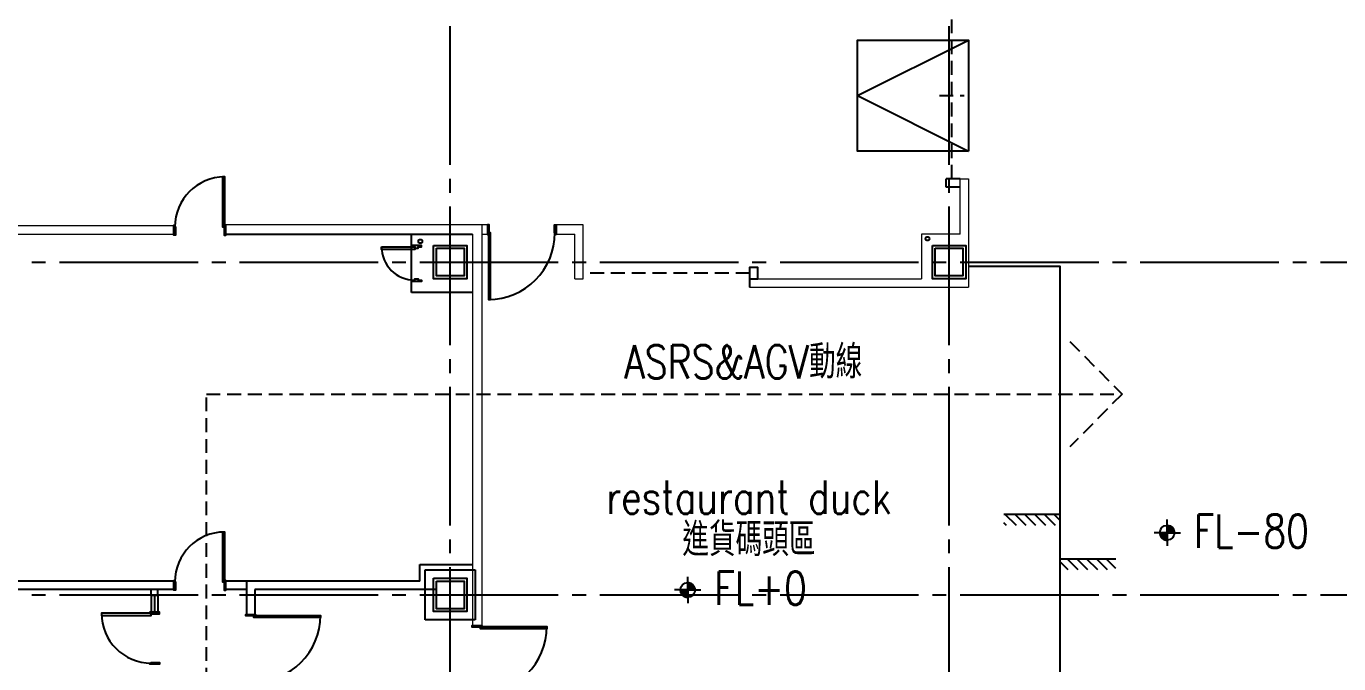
# Model space of a CAD drawing. Header units: millimetres. Extents: x -8103 to 195597, y 6477 to 112111.
# Drawn here: x 23595 to 25963, y 12626 to 13775 of the extents above; entities that cross this region are included whole.
import ezdxf
from ezdxf.enums import TextEntityAlignment as Align

# ---------------------------------------------------------------- set-up
doc = ezdxf.new("R2010")
doc.units = ezdxf.units.MM
doc.header["$LTSCALE"] = 100
doc.linetypes.add('X-N-FAB-L10$0$COL-CEN-LIN', pattern=[3.25, 2.5, -0.25, 0.25, -0.25])
doc.linetypes.add('X-N-FAB-L10$0$HIDDEN', pattern=[0.375, 0.25, -0.125])
for name, color, linetype in [('0-XREF', 7, 'Continuous'), ('X-N-FAB-L10$0$08', 8, 'Continuous'), ('X-N-FAB-L10$0$A-WALL-IN', 8, 'Continuous'), ('X-N-FAB-L10$0$BLOCK', 8, 'Continuous'), ('X-N-FAB-L10$0$CCL', 8, 'X-N-FAB-L10$0$COL-CEN-LIN'), ('X-N-FAB-L10$0$COL-S', 8, 'Continuous'), ('X-N-FAB-L10$0$DOOR', 8, 'Continuous'), ('X-N-FAB-L10$0$TXT-CODE', 8, 'Continuous')]:
    doc.layers.add(name, color=color, linetype=linetype)
doc.styles.add('X-N-FAB-L10$0$CHINA', font='simplex.shx', dxfattribs={"width": 0.75, "bigfont": 'chineset.shx'})

# ---------------------------------------------------------------- blocks, each defined once
blk = doc.blocks.new('X-N-FAB-L10$0$A$C467ba2ca')
at = {"layer": 'X-N-FAB-L10$0$CCL'}
for p, q in [((-2650, 0), (-2650, 9160)), ((-1750, 0), (-1750, 9160)), ((-27730.00003440415, 2750), (360, 2750)), ((-27730.00003440415, 2150), (360, 2150))]:
    blk.add_line(p, q, dxfattribs=at)
at = {"layer": 'X-N-FAB-L10$0$COL-S'}
for points in [[(-2679.999999571344, 2779.999999552881), (-2620.000000465414, 2779.999999552881), (-2620.000000465414, 2720.000000447111), (-2679.999999571344, 2720.000000447111)], [(-2674.999999571344, 2774.999999552881), (-2625.000000465414, 2774.999999552881), (-2625.000000465414, 2725.000000447111), (-2674.999999571344, 2725.000000447111)], [(-1779.999999602194, 2779.999999552881), (-1720.000000496264, 2779.999999552881), (-1720.000000496264, 2720.000000447111), (-1779.999999602194, 2720.000000447111)], [(-1774.999999602194, 2774.999999552881), (-1725.000000496264, 2774.999999552881), (-1725.000000496264, 2725.000000447111), (-1774.999999602194, 2725.000000447111)], [(-2679.999999568288, 2179.999999552881), (-2620.000000462358, 2179.999999552881), (-2620.000000462358, 2120.000000447111), (-2679.999999568288, 2120.000000447111)], [(-2674.999999568288, 2174.999999552881), (-2625.000000462358, 2174.999999552881), (-2625.000000462358, 2125.000000447111), (-2674.999999568288, 2125.000000447111)]]:
    blk.add_lwpolyline(points, close=True, dxfattribs=at)
blk = doc.blocks.new('X-N-FAB-L10$0$A$C5b9bb6f0')
at = {"layer": 'X-N-FAB-L10$0$08'}
for p, q in [((27764.12848973452, 4814.035616617202), (27964.12848973452, 4914.035616617202)), ((27764.12848973452, 4814.035616617202), (27964.12848973452, 4714.035616617202)), ((26959.12848973452, 4459.035616617184), (26959.12848973452, 4564.035616520734)), ((26975.62848973443, 4544.035616520719), (26960.6284897346, 4544.035616520719)), ((26975.62848973452, 4479.035616520705), (26960.62848973452, 4479.035616520792)), ((27069.12848973452, 4459.035616617184), (26959.12848973452, 4459.035616617184)), ((26974.12848973757, 3969.035616617184), (27069.12848973452, 3969.035616617199)), ((26974.12848973757, 3939.035616617155), (26974.12848973757, 3969.035616617184)), ((26984.12848973757, 3959.035616617199), (27074.12848973757, 3959.035616617199)), ((26984.12848973757, 3869.035616617199), (26984.12848973757, 3959.035616617199)), ((27074.12848973757, 3959.035616617199), (27074.12848973757, 3869.035616617199)), ((26530.22583121623, 3939.03561661717), (26194.12848975291, 3939.035616617199)), ((26530.22583121632, 3924.035616617679), (26530.22583121632, 3939.03561661717)), ((26624.12848975291, 3924.035616617723), (26624.12848975291, 3939.03561661717)), ((26661.62848975291, 3939.03561661717), (26624.12848975291, 3939.03561661717)), ((26974.12848973757, 3939.03561661714), (26661.62848975291, 3939.03561661717)), ((26661.62848975288, 3939.03561661717), (26661.62848975288, 3879.035616617199)), ((26530.22583121638, 3924.035616617184), (26194.12848975291, 3924.035616617213)), ((26489.62848975288, 3912.938275153821), (26489.62848975288, 3924.035616617184)), ((26489.62848975288, 3912.938275153821), (26489.6284897532, 3882.938275153763)), ((26501.62848975288, 3912.938275153821), (26489.62848975288, 3912.938275153821)), ((26495.62848975288, 3912.938275153894), (26495.6284897532, 3882.938275153821)), ((26501.62848975288, 3912.938275153821), (26501.62848975288, 3924.035616617184)), ((26501.62848975288, 3912.938275153952), (26501.6284897532, 3882.938275153894)), ((26661.62848975291, 3924.03561661717), (26624.12848975291, 3924.03561661717)), ((27004.12848974983, 3924.03561661714), (26676.62848975288, 3924.03561661717)), ((26676.62848975288, 3924.035616617199), (26676.62848975288, 3879.035616617199)), ((26661.62848975291, 3879.035616617199), (26676.62848975291, 3879.035616617199)), ((27074.12848973757, 3869.035616617199), (26984.12848973757, 3869.035616617199))]:
    blk.add_line(p, q, dxfattribs=at)
for points in [[(27964.12848973452, 4714.035616617202), (27764.12848973452, 4714.035616617202), (27764.12848973452, 4914.035616617202), (27964.12848973452, 4914.035616617202)], [(26905.22467916686, 4541.535616520734), (26965.12848973452, 4541.535616520734), (26965.12848973452, 4536.535616520734), (26905.22467916686, 4536.535616520734)], [(26962.32848973453, 4544.035616520734), (26959.12848973452, 4544.035616520734), (26959.12848973452, 4541.535616520734), (26965.12848973452, 4541.535616520734), (26965.12848973452, 4539.035616520734), (26971.12848973452, 4539.035616520719), (26971.12848973452, 4541.535616520734), (26977.12848973452, 4541.535616520734), (26977.12848973452, 4544.035616520734), (26973.92848973451, 4544.035616520719)], [(27004.12848974677, 4539.035616617199), (27054.12848974677, 4539.035616617199), (27054.12848974677, 4489.035616617199), (27004.12848974677, 4489.035616617199)], [(26962.32848973453, 4479.035616520719), (26959.12848973452, 4479.035616520719), (26959.12848973452, 4481.535616520719), (26965.12848973452, 4481.535616520719), (26965.12848973452, 4484.035616520719), (26971.12848973452, 4484.035616520734), (26971.12848973452, 4481.535616520719), (26977.12848973452, 4481.535616520719), (26977.12848973452, 4479.035616520719), (26973.92848973451, 4479.035616520734)], [(26622.17727024065, 3937.389275153953), (26622.17727023939, 4027.389494666146), (26618.27483121501, 4027.389494666102), (26618.27483121626, 3937.38927515391)], [(26532.17705072841, 3940.316104422323), (26532.17705072847, 3937.389275152702), (26533.15266048457, 3937.389275152731), (26533.15266048469, 3922.755128812598), (26530.2258312164, 3922.755128812554), (26530.22583121623, 3940.316104422294)], [(26622.17727024065, 3940.31610442356), (26622.17727024065, 3937.389275153953), (26621.20166048457, 3937.389275153939), (26621.20166048469, 3922.755128813806), (26624.128489753, 3922.755128813835), (26624.12848975279, 3940.316104423589)], [(27004.12848974983, 3939.035616617199), (27054.12848974983, 3939.035616617199), (27054.12848974983, 3889.035616617199), (27004.12848974983, 3889.035616617199)], [(26489.77483121766, 3880.98705564157), (26399.77461170548, 3880.987055640318), (26399.77461170551, 3877.084616615932), (26489.77483121768, 3877.084616617183)], [(26486.84800194803, 3880.987055641555), (26489.77483121766, 3880.98705564157), (26489.77483121766, 3880.01144588548), (26504.40897755782, 3880.011445885626), (26504.40897755776, 3882.938275153923), (26486.848001948, 3882.938275153734)], [(26677.90897755904, 3877.084397104991), (26674.98214828945, 3877.084397105005), (26674.98214828942, 3876.108787348916), (26660.34800194929, 3876.108787349061), (26660.34800194934, 3879.035616617359), (26677.90897755907, 3879.03561661717)], [(26674.98214828945, 3877.084397105005), (26794.98236780163, 3877.084397103754), (26794.9823678016, 3873.181958079367), (26674.98214828939, 3873.181958080619)], [(26486.84800194929, 3790.986836129334), (26489.77483121891, 3790.986836129392), (26489.77483121888, 3791.962445885481), (26504.40897755901, 3791.962445885627), (26504.40897755904, 3789.03561661733), (26486.84800194929, 3789.035616617155)]]:
    blk.add_lwpolyline(points, close=True, dxfattribs=at)
for centre in [(26975.15415150372, 4551.35029201537), (27890.15415149124, 4556.226123627028)]:
    blk.add_circle(centre, 3.5, dxfattribs=at)
for centre, radius, start, end in [((26965.12848973452, 4541.535616520719), 60, 180, 270), ((26622.17727024065, 3937.389275152702), 90.00021951219513, 90, 180), ((26489.77483121891, 3880.98705564157), 90.00021951219513, 180, 270), ((26674.9821482882, 3877.08439710502), 120.0002195121951, 270, 0)]:
    blk.add_arc(centre, radius, start, end, dxfattribs=at)
at = {"layer": 'X-N-FAB-L10$0$A-WALL-IN', "lineweight": 0}
for p, q in [((27949.12848973452, 4564.035616617635), (27949.12848973452, 4664.035616617199)), ((27964.12848973452, 4664.035616617199), (27964.12848973452, 4469.035616617184)), ((26530.22583121632, 4579.035616520763), (26064.12848980175, 4579.035616520749)), ((27096.12848973452, 4581.035616617184), (26624.128489753, 4581.035616617184)), ((27086.12848973452, 4581.035616617184), (27086.12848973452, 3859.035616617199)), ((27269.12848975291, 4581.035616617184), (27220.03114827105, 4581.035616617184)), ((27269.12848975291, 4484.035616617199), (27269.12848975291, 4581.035616617184)), ((26064.12848980134, 4564.035616520721), (26530.22583121632, 4564.035616520734)), ((27069.12848973452, 4564.035616520734), (27069.1284897339, 3924.035616617126)), ((27086.12848973452, 4564.035616520734), (27096.12848973452, 4564.035616520734)), ((27220.03114827102, 4564.035616520734), (27254.12848975291, 4564.035616520734)), ((27254.12848975291, 4484.035616617155), (27254.12848975291, 4564.035616520734)), ((27879.12848973452, 4564.035616617635), (27879.12848973452, 4484.035616617199)), ((27949.12848973452, 4564.035616617635), (27879.12848973452, 4564.035616617635)), ((27254.12848975291, 4484.035616617155), (27269.12848975291, 4484.035616617199)), ((27569.12848975291, 4484.035616617199), (27879.12848973452, 4484.035616617199)), ((27569.12848975282, 4469.035616617199), (27964.12848973452, 4469.035616617184)), ((27069.12848973452, 3924.035616617126), (27069.12848973452, 3859.035616617199))]:
    blk.add_line(p, q, dxfattribs=at)
at = {"layer": 'X-N-FAB-L10$0$A-WALL-IN'}
blk.add_line((26624.128489753, 4564.035616520734), (27069.12848973452, 4564.035616520734), dxfattribs=at)
at = {"layer": 'X-N-FAB-L10$0$A-WALL-IN', "lineweight": 0}
blk.add_lwpolyline([(27949.12848973452, 4664.035616617199), (27964.12848973452, 4664.035616617199)], dxfattribs=at)
at = {"layer": 'X-N-FAB-L10$0$DOOR', "linetype": 'X-N-FAB-L10$0$HIDDEN'}
for p, q in [((27934.12848973452, 4664.035616617199), (27934.12848973452, 4964.035616617199)), ((27911.62848973452, 4814.035616617188), (27956.62848973452, 4814.035616617188)), ((27949.12848973452, 4664.035616617199), (27924.12848973452, 4664.035616617199)), ((27924.12848973452, 4649.035616617199), (27924.12848973452, 4664.035616617199)), ((27949.12848973452, 4649.035616617184), (27924.12848973452, 4649.035616617199)), ((27569.12848975291, 4494.035616617199), (27269.12848975288, 4494.035616617199))]:
    blk.add_line(p, q, dxfattribs=at)
at = {"layer": 'X-N-FAB-L10$0$DOOR'}
for p, q in [((26530.22583121632, 4564.035616521287), (26530.22583121632, 4579.035616520778)), ((26624.12848975291, 4564.035616521331), (26624.12848975291, 4579.035616520778)), ((27096.12848973452, 4581.035616617184), (27096.12848973452, 4564.035616520734)), ((27096.12848973434, 4581.035616617184), (27096.12848973469, 4564.035616520734)), ((27220.03114827105, 4581.035616617184), (27220.03114827102, 4564.035616520734)), ((27569.12848975291, 4484.035616617199), (27569.12848975282, 4469.035616617199)), ((27069.12848973452, 3859.035616617286), (27086.12848973452, 3859.035616617199))]:
    blk.add_line(p, q, dxfattribs=at)
for points in [[(26622.17727024065, 4577.389275057561), (26622.17727023939, 4667.389494569754), (26618.27483121501, 4667.38949456971), (26618.27483121626, 4577.389275057503)], [(26532.17705072841, 4580.316104325932), (26532.17705072847, 4577.38927505631), (26533.15266048457, 4577.389275056339), (26533.15266048469, 4562.755128716206), (26530.2258312164, 4562.755128716162), (26530.22583121623, 4580.316104325902)], [(26622.17727024065, 4580.316104327168), (26622.17727024065, 4577.389275057561), (26621.20166048457, 4577.389275057547), (26621.20166048469, 4562.755128717414), (26624.128489753, 4562.755128717443), (26624.12848975279, 4580.316104327183)], [(27098.07970924673, 4563.755128762801), (27098.0797092467, 4566.681958032423), (27099.0553190028, 4566.681958032423), (27099.05531900265, 4581.31610437257), (27096.12848973437, 4581.316104372527), (27096.12848973455, 4563.755128762787)], [(27218.07992875893, 4563.755128764053), (27218.0799287589, 4566.681958033674), (27217.1043190028, 4566.681958033645), (27217.10431900265, 4581.316104373778), (27220.03114827097, 4581.316104373807), (27220.03114827111, 4563.755128764067)], [(27098.0797092467, 4566.681958032423), (27098.07970924795, 4446.681738520216), (27101.98214827236, 4446.681738520274), (27101.98214827108, 4566.681958032466)], [(27569.12848975291, 4484.035616617199), (27584.12848975291, 4484.035616617199), (27584.12848975291, 4504.035616617199), (27569.12848975291, 4504.035616617199)], [(27086.40897753937, 3857.084397104933), (27083.48214826974, 3857.084397104947), (27083.48214826974, 3856.108787348858), (27068.84800192961, 3856.108787348989), (27068.84800192964, 3859.035616617286), (27086.40897753939, 3859.035616617097)], [(27083.48214826974, 3857.084397104947), (27203.48236778195, 3857.084397103696), (27203.48236778192, 3853.181958079309), (27083.48214826972, 3853.18195808056)]]:
    blk.add_lwpolyline(points, close=True, dxfattribs=at)
blk.add_lwpolyline([(27964.12848973452, 4506.535616617199), (28129.09395301023, 4506.535616617199), (28129.09395301023, 3664.035616617199)], dxfattribs=at)
for centre, radius, start, end in [((26622.17727024065, 4577.38927505631), 90.00021951219513, 90, 180), ((27098.0797092467, 4566.681958033674), 120.0002195121951, 270, 0), ((27083.48214826852, 3857.084397104947), 120.0002195121951, 270, 0)]:
    blk.add_arc(centre, radius, start, end, dxfattribs=at)
blk = doc.blocks.new('*X100')
for p, q in [((134106.4363786862, -147788.5306412766), (134058.2086686811, -147740.3029312723)), ((134283.2130739843, -147788.5306412766), (134083.213073981, -147588.5306412766)), ((134459.9897692825, -147788.5306412766), (134259.9897692791, -147588.5306412766)), ((134636.7664645805, -147788.5306412766), (134436.7664645772, -147588.5306412766)), ((134813.5431598787, -147788.5306412766), (134613.5431598753, -147588.5306412766)), ((134990.3198551768, -147788.5306412766), (134790.3198551735, -147588.5306412766)), ((135068.6764345836, -147690.1105253869), (134967.0965504716, -147588.5306412766))]:
    blk.add_line(p, q)
blk = doc.blocks.new('*X101')
for p, q in [((135220.4061764694, -148288.5306412766), (135068.6764345836, -148136.8008993934)), ((135397.1828717674, -148288.5306412766), (135197.1828717641, -148088.5306412766)), ((135573.9595670656, -148288.5306412766), (135373.9595670622, -148088.5306412766)), ((135750.7362623638, -148288.5306412766), (135550.7362623604, -148088.5306412766)), ((135927.5129576618, -148288.5306412766), (135727.5129576585, -148088.5306412766)), ((136079.144200486, -148263.3851888031), (135904.2896529566, -148088.5306412766))]:
    blk.add_line(p, q)
blk = doc.blocks.new('*X99')
for p, q in [((125223.9474055759, -113614.7833934284), (125357.2775629564, -113614.7833934284)), ((125223.9580583363, -113615.7833934284), (125357.2775629564, -113615.7833934284)), ((125223.9762135364, -113616.7833934284), (125357.2775629564, -113616.7833934284)), ((125224.0018742423, -113617.7833934284), (125357.2775629564, -113617.7833934284)), ((125224.0350447902, -113618.7833934284), (125357.2775629564, -113618.7833934284)), ((125224.0757307907, -113619.7833934284), (125357.2775629564, -113619.7833934284)), ((125224.1239391329, -113620.7833934284), (125357.2775629564, -113620.7833934284)), ((125224.1796779906, -113621.7833934284), (125357.2775629564, -113621.7833934284)), ((125224.2429568293, -113622.7833934284), (125357.2775629564, -113622.7833934284)), ((125224.3137864139, -113623.7833934284), (125357.2775629564, -113623.7833934284)), ((125224.3921788185, -113624.7833934284), (125357.2775629564, -113624.7833934284)), ((125224.4781474362, -113625.7833934284), (125357.2775629564, -113625.7833934284)), ((125224.5717069909, -113626.7833934284), (125357.2775629564, -113626.7833934284)), ((125224.6728735499, -113627.7833934284), (125357.2775629564, -113627.7833934284)), ((125224.7816645383, -113628.7833934284), (125357.2775629564, -113628.7833934284)), ((125224.8980987535, -113629.7833934284), (125357.2775629564, -113629.7833934284)), ((125225.0221963821, -113630.7833934284), (125357.2775629564, -113630.7833934284)), ((125225.153979018, -113631.7833934284), (125357.2775629564, -113631.7833934284)), ((125225.2934696809, -113632.7833934284), (125357.2775629564, -113632.7833934284)), ((125225.4406928373, -113633.7833934284), (125357.2775629564, -113633.7833934284)), ((125225.5956744226, -113634.7833934284), (125357.2775629564, -113634.7833934284)), ((125225.7584418642, -113635.7833934284), (125357.2775629564, -113635.7833934284)), ((125225.9290241069, -113636.7833934284), (125357.2775629564, -113636.7833934284)), ((125226.1074516393, -113637.7833934284), (125357.2775629564, -113637.7833934284)), ((125226.2937565222, -113638.7833934284), (125357.2775629564, -113638.7833934284)), ((125226.4879724187, -113639.7833934284), (125357.2775629564, -113639.7833934284)), ((125226.6901346256, -113640.7833934284), (125357.2775629564, -113640.7833934284)), ((125226.9002801074, -113641.7833934284), (125357.2775629564, -113641.7833934284)), ((125227.1184475318, -113642.7833934284), (125357.2775629564, -113642.7833934284)), ((125227.3446773071, -113643.7833934284), (125357.2775629564, -113643.7833934284)), ((125227.5790116222, -113644.7833934284), (125357.2775629564, -113644.7833934284)), ((125227.8214944882, -113645.7833934284), (125357.2775629564, -113645.7833934284)), ((125228.072171783, -113646.7833934284), (125357.2775629564, -113646.7833934284)), ((125228.3310912974, -113647.7833934284), (125357.2775629564, -113647.7833934284)), ((125228.5983027847, -113648.7833934284), (125357.2775629564, -113648.7833934284)), ((125228.8738580123, -113649.7833934284), (125357.2775629564, -113649.7833934284)), ((125229.1578108164, -113650.7833934284), (125357.2775629564, -113650.7833934284)), ((125229.4502171596, -113651.7833934284), (125357.2775629564, -113651.7833934284)), ((125229.7511351915, -113652.7833934284), (125357.2775629564, -113652.7833934284)), ((125230.0606253124, -113653.7833934284), (125357.2775629564, -113653.7833934284)), ((125230.3787502411, -113654.7833934284), (125357.2775629564, -113654.7833934284)), ((125230.7055750855, -113655.7833934284), (125357.2775629564, -113655.7833934284)), ((125231.0411674176, -113656.7833934284), (125357.2775629564, -113656.7833934284)), ((125231.3855973523, -113657.7833934284), (125357.2775629564, -113657.7833934284)), ((125231.7389376306, -113658.7833934284), (125357.2775629564, -113658.7833934284)), ((125232.1012637072, -113659.7833934284), (125357.2775629564, -113659.7833934284)), ((125232.4726538431, -113660.7833934284), (125357.2775629564, -113660.7833934284)), ((125232.8531892035, -113661.7833934284), (125357.2775629564, -113661.7833934284)), ((125233.2429539602, -113662.7833934284), (125357.2775629564, -113662.7833934284)), ((125233.6420354011, -113663.7833934284), (125357.2775629564, -113663.7833934284)), ((125234.0505240448, -113664.7833934284), (125357.2775629564, -113664.7833934284)), ((125234.4685137623, -113665.7833934284), (125357.2775629564, -113665.7833934284)), ((125234.8961019054, -113666.7833934284), (125357.2775629564, -113666.7833934284)), ((125357.2775629565, -113480.7833934284), (125365.4973702723, -113480.7833934284)), ((125357.2775629565, -113481.7833934284), (125375.5183051931, -113481.7833934284)), ((125357.2775629565, -113482.7833934284), (125381.6883008065, -113482.7833934284)), ((125357.2775629565, -113483.7833934284), (125386.5528694009, -113483.7833934284)), ((125357.2775629565, -113484.7833934284), (125390.6871875047, -113484.7833934284)), ((125357.2775629565, -113485.7833934284), (125394.3364681951, -113485.7833934284)), ((125357.2775629565, -113486.7833934284), (125397.6325118788, -113486.7833934284)), ((125357.2775629565, -113487.7833934284), (125400.6559140957, -113487.7833934284)), ((125357.2775629565, -113488.7833934284), (125403.460252274, -113488.7833934284)), ((125357.2775629565, -113489.7833934284), (125406.0833027586, -113489.7833934284)), ((125357.2775629565, -113490.7833934284), (125408.5528950633, -113490.7833934284)), ((125357.2775629565, -113491.7833934284), (125410.8902398874, -113491.7833934284)), ((125357.2775629565, -113492.7833934284), (125413.1119481751, -113492.7833934284)), ((125357.2775629565, -113493.7833934284), (125415.2313205376, -113493.7833934284)), ((125357.2775629565, -113494.7833934284), (125417.2592056717, -113494.7833934284)), ((125357.2775629565, -113495.7833934284), (125419.2045918522, -113495.7833934284)), ((125357.2775629565, -113496.7833934284), (125421.0750264867, -113496.7833934284)), ((125357.2775629565, -113497.7833934284), (125422.8769211692, -113497.7833934284)), ((125357.2775629565, -113498.7833934284), (125424.61577828, -113498.7833934284)), ((125357.2775629565, -113499.7833934284), (125426.2963624823, -113499.7833934284)), ((125357.2775629565, -113500.7833934284), (125427.9228326709, -113500.7833934284)), ((125357.2775629565, -113501.7833934284), (125429.4988449865, -113501.7833934284)), ((125357.2775629565, -113502.7833934284), (125431.0276342995, -113502.7833934284)), ((125357.2775629565, -113503.7833934284), (125432.5120794242, -113503.7833934284)), ((125357.2775629565, -113504.7833934284), (125433.9547558705, -113504.7833934284)), ((125357.2775629565, -113505.7833934284), (125435.3579789275, -113505.7833934284)), ((125357.2775629565, -113506.7833934284), (125436.723839164, -113506.7833934284)), ((125357.2775629565, -113507.7833934284), (125438.0542319165, -113507.7833934284)), ((125357.2775629565, -113508.7833934284), (125439.3508819665, -113508.7833934284)), ((125357.2775629565, -113509.7833934284), (125440.6153643335, -113509.7833934284)), ((125357.2775629565, -113510.7833934284), (125441.8491219074, -113510.7833934284)), ((125357.2775629565, -113511.7833934284), (125443.0534804883, -113511.7833934284)), ((125357.2775629565, -113512.7833934284), (125444.2296616859, -113512.7833934284)), ((125357.2775629565, -113513.7833934284), (125445.3787940404, -113513.7833934284)), ((125357.2775629565, -113514.7833934284), (125446.5019226545, -113514.7833934284)), ((125357.2775629565, -113515.7833934284), (125447.6000175764, -113515.7833934284)), ((125357.2775629565, -113516.7833934284), (125448.6739811226, -113516.7833934284)), ((125357.2775629565, -113517.7833934284), (125449.7246543041, -113517.7833934284)), ((125357.2775629565, -113518.7833934284), (125450.7528224837, -113518.7833934284)), ((125357.2775629565, -113519.7833934284), (125451.7592203758, -113519.7833934284)), ((125357.2775629565, -113520.7833934284), (125452.74453648, -113520.7833934284)), ((125357.2775629565, -113521.7833934284), (125453.7094170234, -113521.7833934284)), ((125357.2775629565, -113522.7833934284), (125454.6544694786, -113522.7833934284)), ((125357.2775629565, -113523.7833934284), (125455.580265711, -113523.7833934284)), ((125357.2775629565, -113524.7833934284), (125456.4873448023, -113524.7833934284)), ((125357.2775629565, -113525.7833934284), (125457.3762155894, -113525.7833934284)), ((125357.2775629565, -113526.7833934284), (125458.2473589549, -113526.7833934284)), ((125357.2775629565, -113527.7833934284), (125459.1012298959, -113527.7833934284)), ((125357.2775629565, -113528.7833934284), (125459.9382593989, -113528.7833934284)), ((125357.2775629565, -113529.7833934284), (125460.7588561407, -113529.7833934284)), ((125357.2775629565, -113530.7833934284), (125461.5634080367, -113530.7833934284)), ((125357.2775629565, -113531.7833934284), (125462.3522836515, -113531.7833934284)), ((125357.2775629565, -113532.7833934284), (125463.1258334864, -113532.7833934284)), ((125357.2775629565, -113533.7833934284), (125463.8843911581, -113533.7833934284)), ((125357.2775629565, -113534.7833934284), (125464.6282744783, -113534.7833934284)), ((125357.2775629565, -113535.7833934284), (125465.3577864448, -113535.7833934284)), ((125357.2775629565, -113536.7833934284), (125466.0732161524, -113536.7833934284)), ((125357.2775629565, -113537.7833934284), (125466.774839632, -113537.7833934284)), ((125357.2775629565, -113538.7833934284), (125467.4629206243, -113538.7833934284)), ((125357.2775629565, -113539.7833934284), (125468.1377112941, -113539.7833934284)), ((125357.2775629565, -113540.7833934284), (125468.7994528905, -113540.7833934284)), ((125357.2775629565, -113541.7833934284), (125469.4483763595, -113541.7833934284)), ((125357.2775629565, -113542.7833934284), (125470.0847029102, -113542.7833934284)), ((125357.2775629565, -113543.7833934284), (125470.7086445416, -113543.7833934284)), ((125357.2775629565, -113544.7833934284), (125471.320404532, -113544.7833934284)), ((125357.2775629565, -113545.7833934284), (125471.9201778937, -113545.7833934284)), ((125357.2775629565, -113546.7833934284), (125472.5081517976, -113546.7833934284)), ((125357.2775629565, -113547.7833934284), (125473.0845059682, -113547.7833934284)), ((125357.2775629565, -113548.7833934284), (125473.6494130524, -113548.7833934284)), ((125357.2775629565, -113549.7833934284), (125474.2030389649, -113549.7833934284)), ((125357.2775629565, -113550.7833934284), (125474.7455432099, -113550.7833934284)), ((125357.2775629565, -113551.7833934284), (125475.2770791837, -113551.7833934284)), ((125357.2775629565, -113552.7833934284), (125475.7977944568, -113552.7833934284)), ((125357.2775629565, -113553.7833934284), (125476.3078310396, -113553.7833934284)), ((125357.2775629565, -113554.7833934284), (125476.8073256308, -113554.7833934284)), ((125357.2775629565, -113555.7833934284), (125477.2964098515, -113555.7833934284)), ((125357.2775629565, -113556.7833934284), (125477.7752104648, -113556.7833934284)), ((125357.2775629565, -113557.7833934284), (125478.2438495824, -113557.7833934284)), ((125357.2775629565, -113558.7833934284), (125478.7024448593, -113558.7833934284)), ((125357.2775629565, -113559.7833934284), (125479.1511096766, -113559.7833934284)), ((125357.2775629565, -113560.7833934284), (125479.5899533149, -113560.7833934284)), ((125357.2775629565, -113561.7833934284), (125480.0190811165, -113561.7833934284)), ((125357.2775629565, -113562.7833934284), (125480.4385946396, -113562.7833934284)), ((125357.2775629565, -113563.7833934284), (125480.8485918034, -113563.7833934284)), ((125357.2775629565, -113564.7833934284), (125481.249167025, -113564.7833934284)), ((125357.2775629565, -113565.7833934284), (125481.6404113493, -113565.7833934284)), ((125357.2775629565, -113566.7833934284), (125482.0224125712, -113566.7833934284)), ((125357.2775629565, -113567.7833934284), (125482.3952553522, -113567.7833934284)), ((125357.2775629565, -113568.7833934284), (125482.7590213297, -113568.7833934284)), ((125357.2775629565, -113569.7833934284), (125483.1137892211, -113569.7833934284)), ((125357.2775629565, -113570.7833934284), (125483.4596349221, -113570.7833934284)), ((125357.2775629565, -113571.7833934284), (125483.7966316006, -113571.7833934284)), ((125357.2775629565, -113572.7833934284), (125484.1248497844, -113572.7833934284)), ((125357.2775629565, -113573.7833934284), (125484.4443574457, -113573.7833934284)), ((125357.2775629565, -113574.7833934284), (125484.7552200799, -113574.7833934284)), ((125357.2775629565, -113575.7833934284), (125485.0575007821, -113575.7833934284)), ((125357.2775629565, -113576.7833934284), (125485.3512603176, -113576.7833934284)), ((125357.2775629565, -113577.7833934284), (125485.6365571906, -113577.7833934284)), ((125357.2775629565, -113578.7833934284), (125485.9134477081, -113578.7833934284)), ((125357.2775629565, -113579.7833934284), (125486.1819860414, -113579.7833934284)), ((125357.2775629565, -113580.7833934284), (125486.4422242842, -113580.7833934284)), ((125357.2775629565, -113581.7833934284), (125486.6942125072, -113581.7833934284)), ((125357.2775629565, -113582.7833934284), (125486.937998811, -113582.7833934284)), ((125357.2775629565, -113583.7833934284), (125487.173629375, -113583.7833934284)), ((125357.2775629565, -113584.7833934284), (125487.4011485052, -113584.7833934284)), ((125357.2775629565, -113585.7833934284), (125487.6205986779, -113585.7833934284)), ((125357.2775629565, -113586.7833934284), (125487.8320205829, -113586.7833934284)), ((125357.2775629565, -113587.7833934284), (125488.0354531626, -113587.7833934284)), ((125357.2775629565, -113588.7833934284), (125488.2309336507, -113588.7833934284)), ((125357.2775629565, -113589.7833934284), (125488.4184976078, -113589.7833934284)), ((125357.2775629565, -113590.7833934284), (125488.5981789551, -113590.7833934284)), ((125357.2775629565, -113591.7833934284), (125488.7700100069, -113591.7833934284)), ((125357.2775629565, -113592.7833934284), (125488.9340215004, -113592.7833934284)), ((125357.2775629565, -113593.7833934284), (125489.0902426249, -113593.7833934284)), ((125357.2775629565, -113594.7833934284), (125489.238701048, -113594.7833934284)), ((125357.2775629565, -113595.7833934284), (125489.3794229413, -113595.7833934284)), ((125357.2775629565, -113596.7833934284), (125489.512433004, -113596.7833934284)), ((125357.2775629565, -113597.7833934284), (125489.6377544852, -113597.7833934284)), ((125357.2775629565, -113598.7833934284), (125489.7554092046, -113598.7833934284)), ((125357.2775629565, -113599.7833934284), (125489.8654175721, -113599.7833934284)), ((125357.2775629565, -113600.7833934284), (125489.9677986056, -113600.7833934284)), ((125357.2775629565, -113601.7833934284), (125490.0625699477, -113601.7833934284)), ((125357.2775629565, -113602.7833934284), (125490.1497478813, -113602.7833934284)), ((125357.2775629565, -113603.7833934284), (125490.2293473436, -113603.7833934284)), ((125357.2775629565, -113604.7833934284), (125490.3013819393, -113604.7833934284)), ((125357.2775629565, -113605.7833934284), (125490.3658639517, -113605.7833934284)), ((125357.2775629565, -113606.7833934284), (125490.4228043541, -113606.7833934284)), ((125357.2775629565, -113607.7833934284), (125490.4722128185, -113607.7833934284)), ((125357.2775629565, -113608.7833934284), (125490.5140977242, -113608.7833934284)), ((125357.2775629565, -113609.7833934284), (125490.5484661647, -113609.7833934284)), ((125357.2775629565, -113610.7833934284), (125490.5753239541, -113610.7833934284)), ((125357.2775629565, -113611.7833934284), (125490.5946756316, -113611.7833934284)), ((125357.2775629565, -113612.7833934284), (125490.6065244654, -113612.7833934284)), ((125357.2775629565, -113613.7833934284), (125490.610872456, -113613.7833934284)), ((125235.3333894423, -113667.7833934284), (125357.2775629564, -113667.7833934284)), ((125235.7804811023, -113668.7833934284), (125357.2775629564, -113668.7833934284)), ((125236.2374855271, -113669.7833934284), (125357.2775629564, -113669.7833934284)), ((125236.7045154328, -113670.7833934284), (125357.2775629564, -113670.7833934284)), ((125237.1816877809, -113671.7833934284), (125357.2775629564, -113671.7833934284)), ((125237.6691239598, -113672.7833934284), (125357.2775629564, -113672.7833934284)), ((125238.1669499774, -113673.7833934284), (125357.2775629564, -113673.7833934284)), ((125238.6752966658, -113674.7833934284), (125357.2775629564, -113674.7833934284)), ((125239.1942998989, -113675.7833934284), (125357.2775629564, -113675.7833934284)), ((125239.7241008238, -113676.7833934284), (125357.2775629564, -113676.7833934284)), ((125240.2648461074, -113677.7833934284), (125357.2775629564, -113677.7833934284)), ((125240.8166881983, -113678.7833934284), (125357.2775629564, -113678.7833934284)), ((125241.3797856073, -113679.7833934284), (125357.2775629564, -113679.7833934284)), ((125241.9543032058, -113680.7833934284), (125357.2775629565, -113680.7833934284)), ((125242.540412545, -113681.7833934284), (125357.2775629565, -113681.7833934284)), ((125243.1382921967, -113682.7833934284), (125357.2775629565, -113682.7833934284)), ((125243.7481281185, -113683.7833934284), (125357.2775629565, -113683.7833934284)), ((125244.3701140452, -113684.7833934284), (125357.2775629565, -113684.7833934284)), ((125245.0044519072, -113685.7833934284), (125357.2775629565, -113685.7833934284)), ((125245.6513522812, -113686.7833934284), (125357.2775629565, -113686.7833934284)), ((125246.3110348736, -113687.7833934284), (125357.2775629565, -113687.7833934284)), ((125246.9837290409, -113688.7833934284), (125357.2775629565, -113688.7833934284)), ((125247.6696743497, -113689.7833934284), (125357.2775629565, -113689.7833934284)), ((125248.3691211814, -113690.7833934284), (125357.2775629565, -113690.7833934284)), ((125249.0823313845, -113691.7833934284), (125357.2775629565, -113691.7833934284)), ((125249.8095789801, -113692.7833934284), (125357.2775629565, -113692.7833934284)), ((125250.5511509256, -113693.7833934284), (125357.2775629565, -113693.7833934284)), ((125251.3073479429, -113694.7833934284), (125357.2775629565, -113694.7833934284)), ((125252.0784854175, -113695.7833934284), (125357.2775629565, -113695.7833934284)), ((125252.864894376, -113696.7833934284), (125357.2775629565, -113696.7833934284)), ((125253.6669225515, -113697.7833934284), (125357.2775629565, -113697.7833934284)), ((125254.484935545, -113698.7833934284), (125357.2775629565, -113698.7833934284)), ((125255.3193180952, -113699.7833934284), (125357.2775629565, -113699.7833934284)), ((125256.1704754689, -113700.7833934284), (125357.2775629565, -113700.7833934284)), ((125257.0388349854, -113701.7833934284), (125357.2775629565, -113701.7833934284)), ((125257.9248476926, -113702.7833934284), (125357.2775629565, -113702.7833934284)), ((125258.8289902124, -113703.7833934284), (125357.2775629565, -113703.7833934284)), ((125259.7517667773, -113704.7833934284), (125357.2775629565, -113704.7833934284)), ((125260.6937114832, -113705.7833934284), (125357.2775629565, -113705.7833934284)), ((125261.6553907868, -113706.7833934284), (125357.2775629565, -113706.7833934284)), ((125262.6374062814, -113707.7833934284), (125357.2775629565, -113707.7833934284)), ((125263.6403977894, -113708.7833934284), (125357.2775629565, -113708.7833934284)), ((125264.6650468177, -113709.7833934284), (125357.2775629565, -113709.7833934284)), ((125265.7120804284, -113710.7833934284), (125357.2775629565, -113710.7833934284)), ((125266.7822755895, -113711.7833934284), (125357.2775629565, -113711.7833934284)), ((125267.8764640781, -113712.7833934284), (125357.2775629565, -113712.7833934284)), ((125268.9955380267, -113713.7833934284), (125357.2775629565, -113713.7833934284)), ((125270.1404562181, -113714.7833934284), (125357.2775629565, -113714.7833934284)), ((125271.3122512559, -113715.7833934284), (125357.2775629565, -113715.7833934284)), ((125272.5120377661, -113716.7833934284), (125357.2775629565, -113716.7833934284)), ((125273.7410218152, -113717.7833934284), (125357.2775629565, -113717.7833934284)), ((125275.0005117765, -113718.7833934284), (125357.2775629565, -113718.7833934284)), ((125276.2919309227, -113719.7833934284), (125357.2775629565, -113719.7833934284)), ((125277.6168320977, -113720.7833934284), (125357.2775629565, -113720.7833934284)), ((125278.9769149005, -113721.7833934284), (125357.2775629565, -113721.7833934284)), ((125280.3740459301, -113722.7833934284), (125357.2775629565, -113722.7833934284)), ((125281.8102827878, -113723.7833934284), (125357.2775629565, -113723.7833934284)), ((125283.2879027255, -113724.7833934284), (125357.2775629565, -113724.7833934284)), ((125284.8094370932, -113725.7833934284), (125357.2775629565, -113725.7833934284)), ((125286.3777130895, -113726.7833934284), (125357.2775629565, -113726.7833934284)), ((125287.9959048051, -113727.7833934284), (125357.2775629565, -113727.7833934284)), ((125289.6675962264, -113728.7833934284), (125357.2775629565, -113728.7833934284)), ((125291.3968598161, -113729.7833934284), (125357.2775629565, -113729.7833934284)), ((125293.1883556645, -113730.7833934284), (125357.2775629565, -113730.7833934284)), ((125295.0474582133, -113731.7833934284), (125357.2775629565, -113731.7833934284)), ((125296.9804205583, -113732.7833934284), (125357.2775629565, -113732.7833934284)), ((125298.9945909456, -113733.7833934284), (125357.2775629565, -113733.7833934284)), ((125301.0987033076, -113734.7833934284), (125357.2775629565, -113734.7833934284)), ((125303.3032754069, -113735.7833934284), (125357.2775629565, -113735.7833934284)), ((125305.6211677907, -113736.7833934284), (125357.2775629565, -113736.7833934284)), ((125308.0683909805, -113737.7833934284), (125357.2775629565, -113737.7833934284)), ((125310.6653107947, -113738.7833934284), (125357.2775629565, -113738.7833934284)), ((125313.4385221751, -113739.7833934284), (125357.2775629565, -113739.7833934284)), ((125316.423910223, -113740.7833934284), (125357.2775629565, -113740.7833934284)), ((125319.6719731232, -113741.7833934284), (125357.2775629565, -113741.7833934284)), ((125323.2578652544, -113742.7833934284), (125357.2775629565, -113742.7833934284)), ((125327.3025854456, -113743.7833934284), (125357.2775629565, -113743.7833934284)), ((125332.0256576459, -113744.7833934284), (125357.2775629565, -113744.7833934284)), ((125337.9173417065, -113745.7833934284), (125357.2775629565, -113745.7833934284)), ((125346.7905418406, -113746.7833934284), (125357.2775629565, -113746.7833934284))]:
    blk.add_line(p, q)
blk = doc.blocks.new('X-N-FAB-L10')
at = {"layer": 'X-N-FAB-L10$0$08'}
for p, q in [((25459.96545604008, 12894.9999601516), (25358.91867944984, 12894.9999601516)), ((25459.96545604008, 12814.9999601516), (25561.01223263033, 12814.9999601516))]:
    blk.add_line(p, q, dxfattribs=at)
at = {"layer": 'X-N-FAB-L10$0$COL-S'}
for points in [[(24329.99999321139, 13379.99995925736), (24389.99999231732, 13379.99995925736), (24389.99999231732, 13319.99996015159), (24329.99999321139, 13319.99996015159)], [(25229.99999318054, 13379.99995925736), (25289.99999228647, 13379.99995925736), (25289.99999228647, 13319.99996015159), (25229.99999318054, 13319.99996015159)], [(24334.99999321139, 13374.99995925736), (24384.99999231732, 13374.99995925736), (24384.99999231732, 13324.99996015159), (24334.99999321139, 13324.99996015159)], [(25234.99999318054, 13374.99995925736), (25284.99999228647, 13374.99995925736), (25284.99999228647, 13324.99996015159), (25234.99999318054, 13324.99996015159)], [(24329.99999321445, 12779.99995925736), (24389.99999232038, 12779.99995925736), (24389.99999232038, 12719.99996015159), (24329.99999321445, 12719.99996015159)], [(24334.99999321445, 12774.99995925736), (24384.99999232038, 12774.99995925736), (24384.99999232038, 12724.99996015159), (24334.99999321445, 12724.99996015159)]]:
    blk.add_lwpolyline(points, close=True, dxfattribs=at)
at = {"layer": 'X-N-FAB-L10$0$TXT-CODE'}
for p, q in [((25653.51378475362, 12862.0318099595), (25653.51378475362, 12885.77633265913)), ((25653.51378475362, 12862.0318099595), (25629.769262054, 12862.0318099595)), ((25653.51378475362, 12862.0318099595), (25653.51378475362, 12838.28728725987)), ((25653.51378475362, 12862.0318099595), (25677.25830745326, 12862.0318099595)), ((24788.51378475362, 12759.0318099595), (24788.51378475362, 12782.77633265913)), ((24788.51378475362, 12759.0318099595), (24764.769262054, 12759.0318099595)), ((24788.51378475362, 12759.0318099595), (24788.51378475362, 12735.28728725987)), ((24788.51378475362, 12759.0318099595), (24812.25830745326, 12759.0318099595))]:
    blk.add_line(p, q, dxfattribs=at)
at = {"layer": 'X-N-FAB-L10$0$TXT-CODE', "linetype": 'X-N-FAB-L10$0$HIDDEN'}
for points in [[(25478, 13207), (25572, 13112)], [(23297, 11089), (23297, 11881), (23920, 11881), (23920, 13112), (25572, 13112), (25478, 13017)]]:
    blk.add_lwpolyline(points, dxfattribs=at)
at = {"layer": 'X-N-FAB-L10$0$TXT-CODE'}
for centre in [(25653.51378475362, 12862.0318099595), (24788.51378475362, 12759.0318099595)]:
    blk.add_circle(centre, 13.33333333333333, dxfattribs=at)
blk.add_blockref('X-N-FAB-L10$0$A$C5b9bb6f0', (-2669.128496970147, 8835.96434353439))
at = {"layer": 'X-N-FAB-L10$0$08', "xscale": 0.1, "yscale": 0.1, "zscale": 0.1}
for name, p in [('*X100', (11953.09781258173, 27653.85302427926)), ('*X101', (11953.09781258173, 27623.85302427926))]:
    blk.add_blockref(name, p, dxfattribs=at)
at = {"layer": 'X-N-FAB-L10$0$BLOCK'}
blk.add_blockref('X-N-FAB-L10$0$A$C467ba2ca', (27009.99999278273, 10599.9999601516), dxfattribs=at)
at = {"layer": 'X-N-FAB-L10$0$TXT-CODE', "xscale": 0.1, "yscale": 0.1, "zscale": 0.1}
for p in [(13117.78602845798, 24223.41812155415), (12252.78602845798, 24120.41812155415)]:
    blk.add_blockref('*X99', p, dxfattribs=at)
at = {"layer": 'X-N-FAB-L10$0$TXT-CODE', "style": 'X-N-FAB-L10$0$CHINA', "width": 0.8}
for s, p in [('ASRS&AGV動線', (24888.80707201047, 13170.19918945887)), ('restaurant duck', (24898.80707201047, 12926)), ('進貨碼頭區', (24898.80707201047, 12850))]:
    blk.add_text(s, height=60, dxfattribs=at).set_placement(p, align=Align.MIDDLE_CENTER)
for s, p in [('FL-80', (25701.61443391116, 12865)), ('FL+0', (24836.61443391116, 12762))]:
    blk.add_text(s, height=60, dxfattribs=at).set_placement(p, align=Align.MIDDLE_LEFT)

msp = doc.modelspace()

# ---------------------------------------------------------------- block references
at = {"layer": '0-XREF'}
msp.add_blockref('X-N-FAB-L10', (0, 0), dxfattribs=at)

doc.saveas('drawing.dxf')
